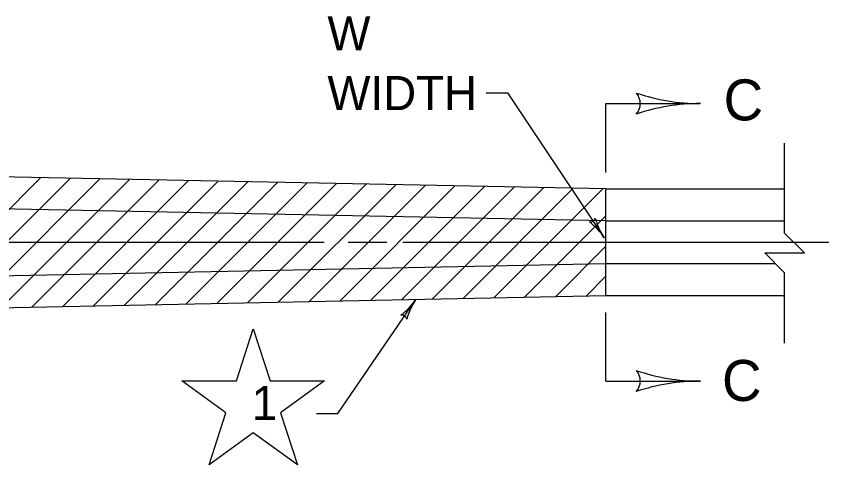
# Model space of a CAD drawing. Extents: x 1000 to 1036.3, y 1000 to 1022.
# Drawn here: x 1018.619 to 1023.379, y 1006.715 to 1009.341 of the extents above; entities that cross this region are included whole.
import ezdxf

# ---------------------------------------------------------------- set-up
doc = ezdxf.new("R2010")
doc.units = 0
doc.layers.add('Level 1', color=7, linetype='Continuous')

msp = doc.modelspace()

# ---------------------------------------------------------------- linework, layer by layer
at = {"layer": 'Level 1'}
for p, q in [((1021.3709, 1008.8935), (1021.4959, 1008.8935)), ((1021.4959, 1008.8935), (1022.0635, 1008.0442)), ((1022.0738, 1008.4253), (1022.0738, 1008.8298)), ((1022.0738, 1008.8298), (1022.6266, 1008.8298)), ((1022.0738, 1008.3298), (1017.4633, 1008.422)), ((1022.0738, 1008.3298), (1017.4633, 1008.422)), ((1022.0738, 1008.3298), (1017.4633, 1008.422)), ((1017.9893, 1007.623), (1018.7623, 1008.396)), ((1018.1698, 1007.6266), (1018.9357, 1008.3925)), ((1018.35, 1007.6302), (1019.1089, 1008.3891)), ((1018.5305, 1007.6338), (1019.2823, 1008.3856)), ((1018.7109, 1007.6374), (1019.4557, 1008.3822)), ((1018.8912, 1007.641), (1019.6288, 1008.3787)), ((1019.0717, 1007.6447), (1019.8022, 1008.3752)), ((1019.2521, 1007.6483), (1019.9756, 1008.3718)), ((1019.4323, 1007.6518), (1020.1488, 1008.3683)), ((1019.6128, 1007.6555), (1020.3222, 1008.3648)), ((1019.7933, 1007.6591), (1020.4955, 1008.3613)), ((1019.9735, 1007.6627), (1020.6688, 1008.3579)), ((1020.154, 1007.6663), (1020.8421, 1008.3544)), ((1020.3344, 1007.6699), (1021.0154, 1008.3509)), ((1020.5147, 1007.6735), (1021.1887, 1008.3475)), ((1020.6951, 1007.6771), (1021.362, 1008.344)), ((1020.8756, 1007.6808), (1021.5354, 1008.3406)), ((1021.0558, 1007.6843), (1021.7086, 1008.3371)), ((1021.2363, 1007.6879), (1021.882, 1008.3337)), ((1021.4168, 1007.6916), (1022.0553, 1008.3302)), ((1022.0738, 1007.7048), (1022.0738, 1008.3298)), ((1022.0738, 1008.3298), (1023.1203, 1008.3298)), ((1022.0738, 1007.7048), (1022.0738, 1008.3298)), ((1022.0738, 1008.3298), (1023.1203, 1008.3298)), ((1022.0738, 1008.1423), (1017.4633, 1008.2344)), ((1022.0738, 1008.1423), (1017.4633, 1008.2344)), ((1021.597, 1007.6952), (1022.0738, 1008.172)), ((1022.0738, 1008.1423), (1023.1203, 1008.1423)), ((1022.0738, 1008.1423), (1023.1203, 1008.1423)), ((1017.4091, 1008.0173), (1020.4231, 1008.0173)), ((1020.5643, 1008.0173), (1020.7901, 1008.0173)), ((1020.8843, 1008.0173), (1023.379, 1008.0173)), ((1021.7774, 1007.6988), (1022.0738, 1007.9952)), ((1017.4633, 1007.8), (1022.0738, 1007.8923)), ((1017.4633, 1007.8), (1022.0738, 1007.8923)), ((1022.0738, 1007.8923), (1023.0662, 1007.8923)), ((1022.0738, 1007.8923), (1023.0662, 1007.8923)), ((1021.9579, 1007.7024), (1022.0738, 1007.8183)), ((1017.4633, 1007.6125), (1022.0738, 1007.7048)), ((1017.4633, 1007.6125), (1022.0738, 1007.7048)), ((1020.5019, 1007.0148), (1020.9599, 1007.6825)), ((1022.0738, 1007.7048), (1023.1203, 1007.7048)), ((1022.0738, 1007.7048), (1023.1203, 1007.7048)), ((1022.0738, 1007.2048), (1022.0738, 1007.6067)), ((1022.0738, 1007.2048), (1022.6266, 1007.2048)), ((1020.3769, 1007.0148), (1020.5019, 1007.0148))]:
    msp.add_line(p, q, dxfattribs=at)
msp.add_lwpolyline([(1023.1203, 1007.4266), (1023.1203, 1007.8382), (1023.0036, 1007.9548), (1023.2369, 1007.9548), (1023.1203, 1008.0715), (1023.1203, 1008.5971)], dxfattribs=at)
msp.add_lwpolyline([(1019.589, 1007.2062), (1019.9085, 1007.2062), (1020.0071, 1007.5097), (1020.1058, 1007.2062), (1020.4252, 1007.2062), (1020.1668, 1007.0183), (1020.2657, 1006.7146), (1020.0071, 1006.9023), (1019.7487, 1006.7146), (1019.8473, 1007.0183)], close=True, dxfattribs=at)
for centre, radius, start, end in [((1022.181, 1008.83), 0.0938, 318.7746, 40.8913), ((1022.6266, 1010.0017), 1.1719, 251.3472, 269.9939), ((1022.6266, 1007.658), 1.1719, 90, 108.6688), ((1022.6266, 1007.658), 1.1719, 89.9878, 90), ((1021.981, 1008.1677), 0.0312, 262.5282, 344.6449), ((1022.3883, 1008.2612), 0.3906, 195.1007, 213.7475), ((1021.7387, 1007.8271), 0.3906, 33.7536, 52.4224), ((1021.7387, 1007.8271), 0.3906, 33.7414, 33.7536), ((1020.6378, 1007.9035), 0.3906, 306.8982, 325.5449), ((1021.282, 1007.4615), 0.3906, 145.551, 164.2198), ((1021.282, 1007.4615), 0.3906, 145.5388, 145.551), ((1020.8759, 1007.56), 0.0312, 14.3256, 96.4423), ((1022.181, 1007.2049), 0.0938, 318.7746, 40.8913), ((1022.6266, 1008.3766), 1.1719, 251.3472, 269.9939), ((1022.6266, 1006.0329), 1.1719, 90, 108.6688), ((1022.6266, 1006.0329), 1.1719, 89.9878, 90)]:
    msp.add_arc(centre, radius, start, end, dxfattribs=at)

# ---------------------------------------------------------------- texts
for s, height, p in [('W', 0.2, (1020.4417, 1009.1412)), ('WIDTH', 0.2, (1020.4417, 1008.7912)), ('C', 0.24, (1022.763, 1008.7313)), ('C', 0.24, (1022.7536, 1007.0881)), ('1', 0.2, (1019.9981, 1006.9757))]:
    msp.add_text(s, height=height, dxfattribs=at).set_placement(p)

doc.saveas('drawing.dxf')
